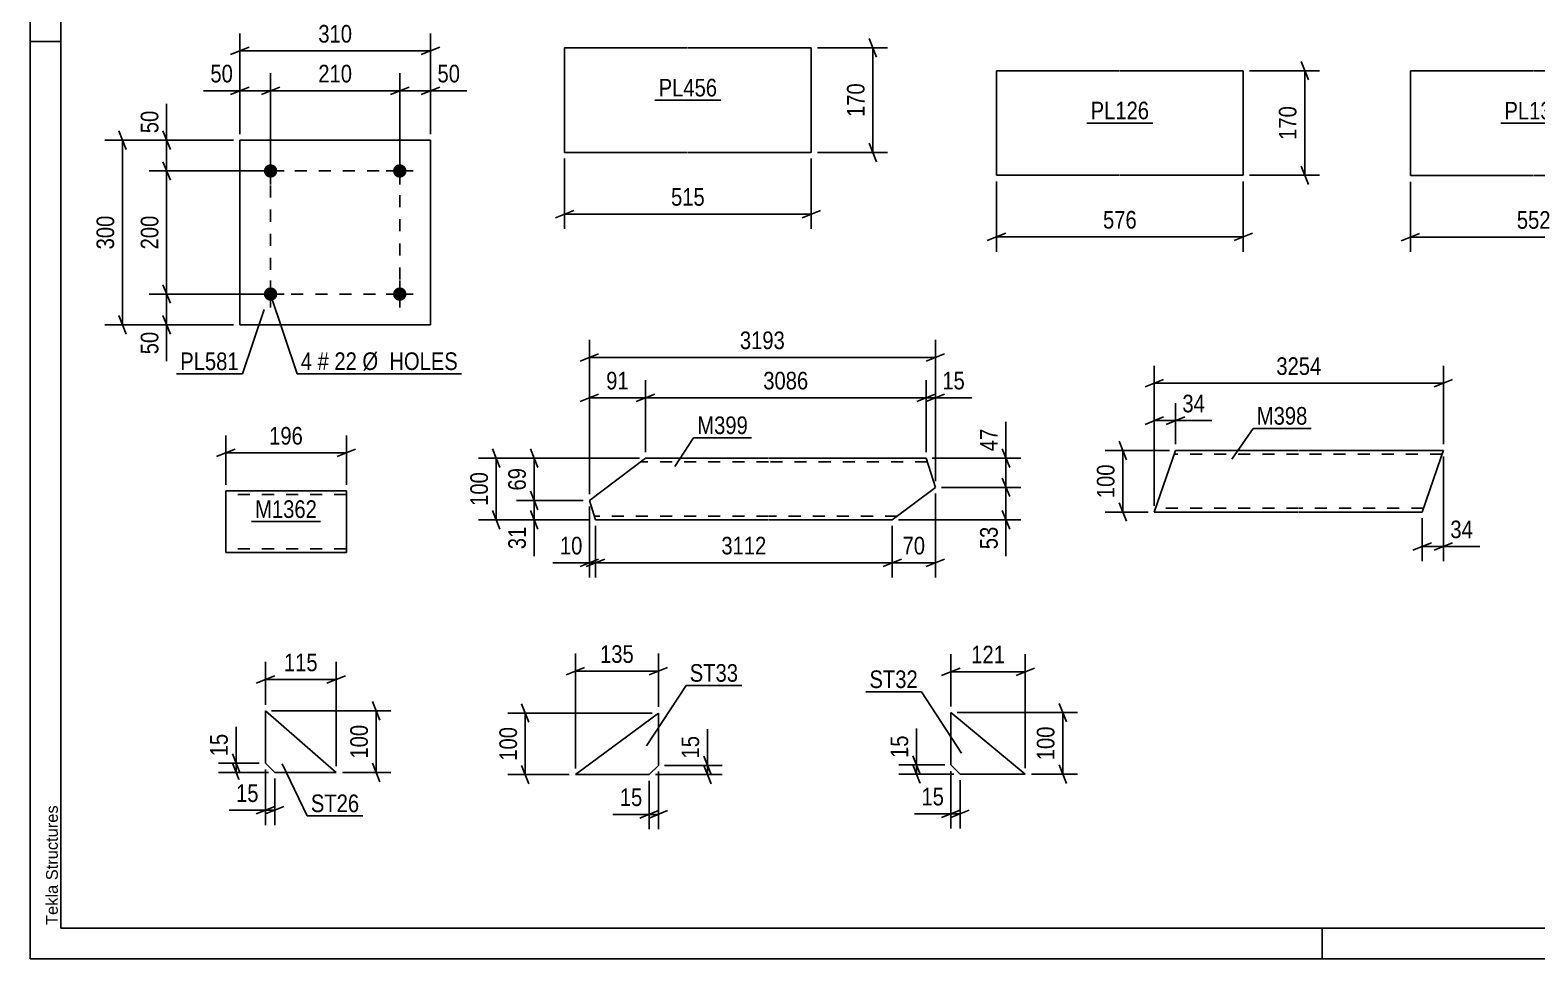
# Model space of a CAD drawing. Header units: millimetres. Extents: x 0 to 420, y 0 to 297.
# Drawn here: x 0 to 244.9, y 0 to 150.9 of the extents above; entities that cross this region are included whole.
import ezdxf

# ---------------------------------------------------------------- set-up
doc = ezdxf.new("R2010")
doc.units = ezdxf.units.MM
doc.linetypes.add('DXK_LINE_DOT2', pattern=[3.9198, 1.9599, -1.9599])
doc.styles.add('Arial', font='ARIAL.TTF', dxfattribs={"height": 0.2})
doc.styles.add('Arial Narrow', font='ARIALN.TTF', dxfattribs={"height": 0.2})

# ---------------------------------------------------------------- blocks, each defined once
blk = doc.blocks.new('Unknown-570345577-1114')
at = {"color": 5, "linetype": 'Continuous'}
for p, q in [((0, 297), (0, 0)), ((5, 292), (5, 5)), ((5, 149), (0, 149)), ((0, 0), (0, 5)), ((5, 5), (415, 5)), ((210, 0), (210, 5)), ((0, 0), (420, 0))]:
    blk.add_line(p, q, dxfattribs=at)
at = {"color": 174, "linetype": 'Continuous', "style": 'Arial'}
blk.add_text('Tekla Structures', height=1.9102, rotation=90, dxfattribs=at).set_placement((4.5, 5.5))
blk = doc.blocks.new('Part-570345577-17036 - 17035')
at = {"color": 2, "linetype": 'Continuous'}
for p, q in [((100.02, 81.32), (90.89, 74.46)), ((120.02, 81.32), (100.02, 81.32)), ((145.61, 81.32), (120.12, 81.32)), ((147.14, 76.59), (145.61, 81.32)), ((147.14, 76.59), (140.12, 71.32)), ((90.89, 74.46), (91.9, 71.32)), ((120.02, 71.32), (91.9, 71.32)), ((140.12, 71.32), (120.12, 71.32))]:
    blk.add_line(p, q, dxfattribs=at)
at = {"color": 7, "linetype": 'DXK_LINE_DOT2'}
for p, q in [((120.02, 80.72), (99.22, 80.72)), ((145.8, 80.72), (120.12, 80.72)), ((91.69, 71.97), (91.66, 72.06)), ((120.02, 71.92), (91.71, 71.92)), ((140.92, 71.92), (120.12, 71.92))]:
    blk.add_line(p, q, dxfattribs=at)
blk = doc.blocks.new('Part-570345577-17070 - 17069')
at = {"color": 2, "linetype": 'Continuous'}
for p, q in [((186.16, 82.58), (182.71, 72.58)), ((206.16, 82.58), (186.16, 82.58)), ((229.7, 82.58), (206.26, 82.58)), ((226.26, 72.58), (229.29, 81.38)), ((229.67, 82.48), (229.29, 81.38)), ((229.7, 82.58), (229.67, 82.48)), ((206.16, 72.58), (182.71, 72.58)), ((226.26, 72.58), (206.26, 72.58))]:
    blk.add_line(p, q, dxfattribs=at)
at = {"color": 7, "linetype": 'DXK_LINE_DOT2'}
for p, q in [((206.16, 81.98), (185.95, 81.98)), ((229.49, 81.98), (206.26, 81.98)), ((229.29, 81.38), (229.58, 82.22)), ((206.16, 73.18), (182.92, 73.18)), ((226.46, 73.18), (206.26, 73.18)), ((226.29, 72.67), (226.26, 72.58))]:
    blk.add_line(p, q, dxfattribs=at)
blk = doc.blocks.new('Part-570345577-5493 - 5477')
at = {"color": 2, "linetype": 'Continuous'}
for p, q in [((161.74, 30), (149.65, 40)), ((149.65, 40), (149.65, 31.5)), ((151.15, 30), (149.65, 31.5)), ((161.74, 30), (151.15, 30))]:
    blk.add_line(p, q, dxfattribs=at)
blk = doc.blocks.new('Part-570345577-5428 - 5412')
at = {"color": 2, "linetype": 'Continuous'}
for p, q in [((88.62, 29.92), (102.12, 39.92)), ((102.12, 39.92), (102.12, 31.42)), ((100.62, 29.92), (88.62, 29.92)), ((102.12, 31.42), (100.62, 29.92))]:
    blk.add_line(p, q, dxfattribs=at)
blk = doc.blocks.new('Part-570345577-5316 - 5310')
at = {"color": 2, "linetype": 'Continuous'}
for p, q in [((224.33, 144.24), (224.33, 127.24)), ((244.33, 144.24), (224.33, 144.24)), ((264.43, 144.24), (244.43, 144.24)), ((264.43, 127.24), (264.43, 144.24)), ((224.33, 127.24), (244.33, 127.24)), ((244.43, 127.24), (264.43, 127.24))]:
    blk.add_line(p, q, dxfattribs=at)
blk = doc.blocks.new('Part-570345577-5282 - 5276')
at = {"color": 2, "linetype": 'Continuous'}
for p, q in [((157.07, 144.27), (157.07, 127.27)), ((177.07, 144.27), (157.07, 144.27)), ((197.17, 144.27), (177.17, 144.27)), ((197.17, 127.27), (197.17, 144.27)), ((157.07, 127.27), (177.07, 127.27)), ((177.17, 127.27), (197.17, 127.27))]:
    blk.add_line(p, q, dxfattribs=at)
blk = doc.blocks.new('Part-570345577-5248 - 5242')
at = {"color": 2, "linetype": 'Continuous'}
for p, q in [((106.87, 147.98), (86.87, 147.98)), ((86.87, 147.98), (86.87, 130.98)), ((126.97, 147.98), (106.97, 147.98)), ((126.97, 130.98), (126.97, 147.98)), ((86.87, 130.98), (106.87, 130.98)), ((106.97, 130.98), (126.97, 130.98))]:
    blk.add_line(p, q, dxfattribs=at)
blk = doc.blocks.new('Part-570345577-3622 - 3606')
at = {"color": 2, "linetype": 'Continuous'}
for p, q in [((31.8, 76.02), (31.8, 74.82)), ((51.4, 76.02), (31.8, 76.02)), ((51.4, 76.02), (51.4, 75.93)), ((51.4, 75.93), (51.4, 74.82)), ((31.8, 66.76), (31.8, 74.82)), ((51.4, 66.02), (51.4, 74.82)), ((31.8, 66.11), (31.8, 66.76)), ((31.8, 66.02), (31.8, 66.11)), ((51.4, 66.02), (31.8, 66.02))]:
    blk.add_line(p, q, dxfattribs=at)
at = {"color": 7, "linetype": 'DXK_LINE_DOT2'}
for p, q in [((51.4, 75.42), (31.8, 75.42)), ((51.4, 74.82), (51.4, 75.67)), ((31.8, 66.76), (31.8, 66.37)), ((31.8, 66.62), (31.8, 66.67)), ((51.4, 66.62), (31.8, 66.62)), ((51.4, 66.62), (51.4, 66.67)), ((31.8, 66.02), (31.8, 66.02))]:
    blk.add_line(p, q, dxfattribs=at)
blk = doc.blocks.new('Bolt-570345577-4668 - 4634')
at = {"linetype": 'Continuous'}
for points in [[(40.18, 127.98, -1), (37.98, 127.98, -1)], [(61.18, 127.98, -1), (58.98, 127.98, -1)]]:
    blk.add_hatch(color=1, dxfattribs=at).paths.add_polyline_path(points)
at = {"color": 1, "linetype": 'Continuous'}
for p, q in [((39.08, 130.18), (39.08, 125.78)), ((60.08, 130.18), (60.08, 125.78)), ((36.88, 127.98), (41.28, 127.98)), ((57.88, 127.98), (62.28, 127.98))]:
    blk.add_line(p, q, dxfattribs=at)
blk = doc.blocks.new('Bolt-570345577-4673 - 4634')
at = {"linetype": 'Continuous'}
for points in [[(40.18, 107.98, -1), (37.98, 107.98, -1)], [(61.18, 107.98, -1), (58.98, 107.98, -1)]]:
    blk.add_hatch(color=1, dxfattribs=at).paths.add_polyline_path(points)
at = {"color": 1, "linetype": 'Continuous'}
for p, q in [((36.88, 107.98), (41.28, 107.98)), ((39.08, 110.18), (39.08, 105.78)), ((57.88, 107.98), (62.28, 107.98)), ((60.08, 110.18), (60.08, 105.78))]:
    blk.add_line(p, q, dxfattribs=at)
blk = doc.blocks.new('Part-570345577-4678 - 4634')
at = {"color": 2, "linetype": 'Continuous'}
for p, q in [((65.08, 132.98), (34.08, 132.98)), ((34.08, 102.98), (34.08, 132.98)), ((65.08, 102.98), (65.08, 132.98)), ((65.08, 102.98), (34.08, 102.98))]:
    blk.add_line(p, q, dxfattribs=at)
blk = doc.blocks.new('Part-570345577-4591 - 4575')
at = {"color": 2, "linetype": 'Continuous'}
for p, q in [((38.25, 31.78), (38.25, 40.28)), ((49.75, 30.28), (38.25, 40.28)), ((39.75, 30.28), (38.25, 31.78)), ((39.75, 30.28), (49.75, 30.28))]:
    blk.add_line(p, q, dxfattribs=at)
blk = doc.blocks.new('Rectangle-570345577-16954 - 4634')
at = {"color": 1, "linetype": 'DXK_LINE_DOT2'}
blk.add_lwpolyline([(39.08, 127.98), (60.08, 127.98), (60.08, 107.98), (39.08, 107.98), (39.08, 127.98)], close=True, dxfattribs=at)
blk = doc.blocks.new('StraightDimension-570345577-17088 - 17035')
at = {"color": 7, "linetype": 'Continuous'}
for p, q in [((100.02, 82.32), (100.02, 93.99)), ((145.61, 82.32), (145.61, 93.99)), ((101.52, 91.74), (98.52, 90.54)), ((100.02, 91.14), (145.61, 91.14)), ((144.11, 90.54), (147.11, 91.74))]:
    blk.add_line(p, q, dxfattribs=at)
at = {"color": 0}
blk.add_wipeout([(127.07, 91.89), (127.07, 96.09), (118.56, 96.09), (118.56, 91.89)], dxfattribs=at)
at = {"color": 3, "style": 'Arial Narrow'}
blk.add_text('3086', height=2.863, dxfattribs=at).set_placement((119.16, 92.49))
blk = doc.blocks.new('StraightDimension-570345577-17207 - 17035')
at = {"color": 7, "linetype": 'Continuous'}
for p, q in [((81.32, 75.96), (82.52, 72.96)), ((89.89, 74.46), (79.07, 74.46)), ((81.92, 71.32), (81.92, 74.46)), ((90.9, 71.32), (79.07, 71.32)), ((82.52, 69.82), (81.32, 72.82))]:
    blk.add_line(p, q, dxfattribs=at)
at = {"color": 0}
blk.add_wipeout([(81.17, 70.8), (76.97, 70.8), (76.97, 65.94), (81.17, 65.94)], dxfattribs=at)
at = {"color": 7, "linetype": 'Continuous'}
blk.add_line((81.92, 71.32), (81.92, 65.42), dxfattribs=at)
blk.add_line((81.92, 71.32), (81.92, 65.42), dxfattribs=at)
at = {"color": 3, "style": 'Arial Narrow'}
blk.add_text('31', height=2.863, rotation=90.0002, dxfattribs=at).set_placement((80.57, 66.54))
blk = doc.blocks.new('StraightDimension-570345577-17148 - 17035')
at = {"color": 7, "linetype": 'Continuous'}
for p, q in [((91.9, 70.32), (91.9, 61.94)), ((140.12, 70.32), (140.12, 61.94)), ((93.4, 64.94), (90.4, 63.74)), ((91.9, 64.34), (140.12, 64.34)), ((138.62, 63.74), (141.62, 64.94))]:
    blk.add_line(p, q, dxfattribs=at)
at = {"color": 0}
blk.add_wipeout([(120.27, 65.09), (120.27, 69.29), (111.75, 69.29), (111.75, 65.09)], dxfattribs=at)
at = {"color": 3, "style": 'Arial Narrow'}
blk.add_text('3112', height=2.863, dxfattribs=at).set_placement((112.35, 65.69))
blk = doc.blocks.new('StraightDimension-570345577-17076 - 17035')
at = {"color": 7, "linetype": 'Continuous'}
for p, q in [((90.89, 75.46), (90.89, 100.54)), ((147.14, 77.59), (147.14, 100.54)), ((92.39, 98.29), (89.39, 97.09)), ((145.64, 97.09), (148.64, 98.29)), ((90.89, 97.69), (147.14, 97.69))]:
    blk.add_line(p, q, dxfattribs=at)
at = {"color": 0}
blk.add_wipeout([(123.27, 98.44), (123.27, 102.64), (114.76, 102.64), (114.76, 98.44)], dxfattribs=at)
at = {"color": 3, "style": 'Arial Narrow'}
blk.add_text('3193', height=2.863, dxfattribs=at).set_placement((115.36, 99.04))
blk = doc.blocks.new('StraightDimension-570345577-17087 - 17035')
at = {"color": 7, "linetype": 'Continuous'}
for p, q in [((145.61, 82.32), (145.61, 93.99)), ((147.14, 77.59), (147.14, 93.99)), ((144.11, 90.54), (147.11, 91.74)), ((145.61, 91.14), (147.14, 91.14)), ((148.64, 91.74), (145.64, 90.54))]:
    blk.add_line(p, q, dxfattribs=at)
at = {"color": 0}
blk.add_wipeout([(152.52, 91.89), (152.52, 96.09), (147.66, 96.09), (147.66, 91.89)], dxfattribs=at)
at = {"color": 7, "linetype": 'Continuous'}
blk.add_line((147.14, 91.14), (153.04, 91.14), dxfattribs=at)
blk.add_line((147.14, 91.14), (153.04, 91.14), dxfattribs=at)
at = {"color": 3, "style": 'Arial Narrow'}
blk.add_text('15', height=2.863, dxfattribs=at).set_placement((148.26, 92.49))
blk = doc.blocks.new('StraightDimension-570345577-17089 - 17035')
at = {"color": 7, "linetype": 'Continuous'}
for p, q in [((90.89, 75.46), (90.89, 93.99)), ((100.02, 82.32), (100.02, 93.99)), ((89.39, 90.54), (92.39, 91.74)), ((90.89, 91.14), (100.02, 91.14)), ((101.52, 91.74), (98.52, 90.54))]:
    blk.add_line(p, q, dxfattribs=at)
at = {"color": 0}
blk.add_wipeout([(97.88, 91.89), (97.88, 96.09), (93.03, 96.09), (93.03, 91.89)], dxfattribs=at)
at = {"color": 3, "style": 'Arial Narrow'}
blk.add_text('91', height=2.863, dxfattribs=at).set_placement((93.63, 92.49))
blk = doc.blocks.new('StraightDimension-570345577-17147 - 17035')
at = {"color": 7, "linetype": 'Continuous'}
for p, q in [((147.14, 75.59), (147.14, 61.94)), ((140.12, 70.32), (140.12, 61.94)), ((138.62, 63.74), (141.62, 64.94)), ((140.12, 64.34), (147.14, 64.34)), ((148.64, 64.94), (145.64, 63.74))]:
    blk.add_line(p, q, dxfattribs=at)
at = {"color": 0}
blk.add_wipeout([(146.06, 65.09), (146.06, 69.29), (141.2, 69.29), (141.2, 65.09)], dxfattribs=at)
at = {"color": 3, "style": 'Arial Narrow'}
blk.add_text('70', height=2.863, dxfattribs=at).set_placement((141.8, 65.69))
blk = doc.blocks.new('StraightDimension-570345577-17206 - 17035')
at = {"color": 7, "linetype": 'Continuous'}
for p, q in [((99.02, 81.32), (79.07, 81.32)), ((81.32, 82.82), (82.52, 79.82)), ((81.92, 74.46), (81.92, 81.32)), ((82.52, 72.96), (81.32, 75.96)), ((89.89, 74.46), (79.07, 74.46))]:
    blk.add_line(p, q, dxfattribs=at)
at = {"color": 0}
blk.add_wipeout([(81.17, 80.32), (76.97, 80.32), (76.97, 75.47), (81.17, 75.47)], dxfattribs=at)
at = {"color": 3, "style": 'Arial Narrow'}
blk.add_text('69', height=2.863, rotation=90.0002, dxfattribs=at).set_placement((80.57, 76.07))
blk = doc.blocks.new('StraightDimension-570345577-17149 - 17035')
at = {"color": 7, "linetype": 'Continuous'}
for p, q in [((90.89, 73.46), (90.89, 61.94)), ((91.9, 70.32), (91.9, 61.94)), ((89.39, 63.74), (92.39, 64.94)), ((93.4, 64.94), (90.4, 63.74)), ((90.89, 64.34), (91.9, 64.34))]:
    blk.add_line(p, q, dxfattribs=at)
at = {"color": 0}
blk.add_wipeout([(90.36, 65.09), (90.36, 69.29), (85.51, 69.29), (85.51, 65.09)], dxfattribs=at)
at = {"color": 7, "linetype": 'Continuous'}
blk.add_line((90.89, 64.34), (84.98, 64.34), dxfattribs=at)
blk.add_line((90.89, 64.34), (84.98, 64.34), dxfattribs=at)
at = {"color": 3, "style": 'Arial Narrow'}
blk.add_text('10', height=2.863, dxfattribs=at).set_placement((86.11, 65.69))
blk = doc.blocks.new('StraightDimension-570345577-17255 - 17035')
at = {"color": 7, "linetype": 'Continuous'}
for p, q in [((99.02, 81.32), (72.9, 81.32)), ((75.15, 82.82), (76.35, 79.82)), ((75.75, 71.32), (75.75, 81.32)), ((90.9, 71.32), (72.9, 71.32)), ((76.35, 69.82), (75.15, 72.82))]:
    blk.add_line(p, q, dxfattribs=at)
at = {"color": 0}
blk.add_wipeout([(75, 79.66), (70.8, 79.66), (70.8, 72.98), (75, 72.98)], dxfattribs=at)
at = {"color": 3, "style": 'Arial Narrow'}
blk.add_text('100', height=2.863, rotation=90.0002, dxfattribs=at).set_placement((74.4, 73.58))
blk = doc.blocks.new('StraightDimension-570345577-17287 - 17035')
at = {"color": 7, "linetype": 'Continuous'}
for p, q in [((146.61, 81.32), (161.01, 81.32)), ((158.01, 82.82), (159.21, 79.82)), ((158.61, 76.59), (158.61, 81.32)), ((148.14, 76.59), (161.01, 76.59)), ((159.21, 75.09), (158.01, 78.09))]:
    blk.add_line(p, q, dxfattribs=at)
at = {"color": 0}
blk.add_wipeout([(157.86, 86.7), (153.66, 86.7), (153.66, 81.85), (157.86, 81.85)], dxfattribs=at)
at = {"color": 7, "linetype": 'Continuous'}
blk.add_line((158.61, 81.32), (158.61, 87.23), dxfattribs=at)
blk.add_line((158.61, 81.32), (158.61, 87.23), dxfattribs=at)
at = {"color": 3, "style": 'Arial Narrow'}
blk.add_text('47', height=2.863, rotation=90.0002, dxfattribs=at).set_placement((157.26, 82.45))
blk = doc.blocks.new('StraightDimension-570345577-17288 - 17035')
at = {"color": 7, "linetype": 'Continuous'}
for p, q in [((148.14, 76.59), (161.01, 76.59)), ((158.01, 78.09), (159.21, 75.09)), ((158.61, 71.32), (158.61, 76.59)), ((141.12, 71.32), (161.01, 71.32)), ((159.21, 69.82), (158.01, 72.82))]:
    blk.add_line(p, q, dxfattribs=at)
at = {"color": 0}
blk.add_wipeout([(157.86, 70.8), (153.66, 70.8), (153.66, 65.94), (157.86, 65.94)], dxfattribs=at)
at = {"color": 7, "linetype": 'Continuous'}
blk.add_line((158.61, 71.32), (158.61, 65.42), dxfattribs=at)
blk.add_line((158.61, 71.32), (158.61, 65.42), dxfattribs=at)
at = {"color": 3, "style": 'Arial Narrow'}
blk.add_text('53', height=2.863, rotation=90.0002, dxfattribs=at).set_placement((157.26, 66.54))
blk = doc.blocks.new('StraightDimension-570345577-17389 - 17069')
at = {"color": 7, "linetype": 'Continuous'}
for p, q in [((176.99, 84.08), (178.19, 81.08)), ((185.16, 82.58), (174.74, 82.58)), ((177.59, 72.58), (177.59, 82.58)), ((178.19, 71.08), (176.99, 74.08)), ((181.71, 72.58), (174.74, 72.58))]:
    blk.add_line(p, q, dxfattribs=at)
at = {"color": 0}
blk.add_wipeout([(176.84, 80.92), (172.64, 80.92), (172.64, 74.23), (176.84, 74.23)], dxfattribs=at)
at = {"color": 3, "style": 'Arial Narrow'}
blk.add_text('100', height=2.863, rotation=90.0002, dxfattribs=at).set_placement((176.24, 74.83))
blk = doc.blocks.new('StraightDimension-570345577-17357 - 17069')
at = {"color": 7, "linetype": 'Continuous'}
for p, q in [((182.71, 73.58), (182.71, 96.35)), ((229.7, 83.58), (229.7, 96.35)), ((184.21, 94.1), (181.21, 92.9)), ((182.71, 93.5), (229.7, 93.5)), ((228.2, 92.9), (231.2, 94.1))]:
    blk.add_line(p, q, dxfattribs=at)
at = {"color": 0}
blk.add_wipeout([(210.46, 94.25), (210.46, 98.45), (201.95, 98.45), (201.95, 94.25)], dxfattribs=at)
at = {"color": 3, "style": 'Arial Narrow'}
blk.add_text('3254', height=2.863, dxfattribs=at).set_placement((202.55, 94.85))
blk = doc.blocks.new('StraightDimension-570345577-17368 - 17069')
at = {"color": 7, "linetype": 'Continuous'}
for p, q in [((229.7, 81.58), (229.7, 64.58)), ((226.26, 71.58), (226.26, 64.58)), ((224.76, 66.38), (227.76, 67.58)), ((226.26, 66.98), (229.7, 66.98)), ((231.2, 67.58), (228.2, 66.38))]:
    blk.add_line(p, q, dxfattribs=at)
at = {"color": 0}
blk.add_wipeout([(235.08, 67.73), (235.08, 71.93), (230.23, 71.93), (230.23, 67.73)], dxfattribs=at)
at = {"color": 7, "linetype": 'Continuous'}
blk.add_line((229.7, 66.98), (235.61, 66.98), dxfattribs=at)
blk.add_line((229.7, 66.98), (235.61, 66.98), dxfattribs=at)
at = {"color": 3, "style": 'Arial Narrow'}
blk.add_text('34', height=2.863, dxfattribs=at).set_placement((230.83, 68.33))
blk = doc.blocks.new('StraightDimension-570345577-17344 - 17069')
at = {"color": 7, "linetype": 'Continuous'}
for p, q in [((182.71, 73.58), (182.71, 90.27)), ((186.16, 83.58), (186.16, 90.27)), ((181.21, 86.82), (184.21, 88.02)), ((182.71, 87.42), (186.16, 87.42)), ((187.66, 88.02), (184.66, 86.82))]:
    blk.add_line(p, q, dxfattribs=at)
at = {"color": 0}
blk.add_wipeout([(191.54, 88.17), (191.54, 92.37), (186.68, 92.37), (186.68, 88.17)], dxfattribs=at)
at = {"color": 7, "linetype": 'Continuous'}
blk.add_line((186.16, 87.42), (192.06, 87.42), dxfattribs=at)
blk.add_line((186.16, 87.42), (192.06, 87.42), dxfattribs=at)
at = {"color": 3, "style": 'Arial Narrow'}
blk.add_text('34', height=2.863, dxfattribs=at).set_placement((187.28, 88.77))
blk = doc.blocks.new('StraightDimension-570345577-5506 - 5477')
at = {"color": 7, "linetype": 'Continuous'}
for p, q in [((149.65, 41), (149.65, 49.49)), ((161.74, 31), (161.74, 49.49)), ((148.15, 46.04), (151.15, 47.24)), ((149.65, 46.64), (161.74, 46.64)), ((163.24, 47.24), (160.24, 46.04))]:
    blk.add_line(p, q, dxfattribs=at)
at = {"color": 0}
blk.add_wipeout([(159.04, 47.39), (159.04, 51.59), (152.36, 51.59), (152.36, 47.39)], dxfattribs=at)
at = {"color": 3, "style": 'Arial Narrow'}
blk.add_text('121', height=2.863, dxfattribs=at).set_placement((152.96, 47.99))
blk = doc.blocks.new('StraightDimension-570345577-5513 - 5477')
at = {"color": 7, "linetype": 'Continuous'}
for p, q in [((143.46, 33), (144.66, 30)), ((148.65, 31.5), (141.21, 31.5)), ((150.15, 30), (141.21, 30)), ((144.66, 28.5), (143.46, 31.5)), ((144.06, 30), (144.06, 31.5))]:
    blk.add_line(p, q, dxfattribs=at)
at = {"color": 0}
blk.add_wipeout([(143.31, 36.88), (139.11, 36.88), (139.11, 32.03), (143.31, 32.03)], dxfattribs=at)
at = {"color": 7, "linetype": 'Continuous'}
blk.add_line((144.06, 31.5), (144.06, 37.41), dxfattribs=at)
blk.add_line((144.06, 31.5), (144.06, 37.41), dxfattribs=at)
at = {"color": 3, "style": 'Arial Narrow'}
blk.add_text('15', height=2.863, rotation=90.0002, dxfattribs=at).set_placement((142.71, 32.63))
blk = doc.blocks.new('StraightDimension-570345577-5495 - 5477')
at = {"color": 7, "linetype": 'Continuous'}
for p, q in [((149.65, 30.5), (149.65, 21.17)), ((151.15, 29), (151.15, 21.17)), ((148.15, 22.97), (151.15, 24.17)), ((152.65, 24.17), (149.65, 22.97)), ((149.65, 23.57), (151.15, 23.57))]:
    blk.add_line(p, q, dxfattribs=at)
at = {"color": 0}
blk.add_wipeout([(149.13, 24.32), (149.13, 28.52), (144.27, 28.52), (144.27, 24.32)], dxfattribs=at)
at = {"color": 7, "linetype": 'Continuous'}
blk.add_line((149.65, 23.57), (143.75, 23.57), dxfattribs=at)
blk.add_line((149.65, 23.57), (143.75, 23.57), dxfattribs=at)
at = {"color": 3, "style": 'Arial Narrow'}
blk.add_text('15', height=2.863, dxfattribs=at).set_placement((144.87, 24.92))
blk = doc.blocks.new('StraightDimension-570345577-5524 - 5477')
at = {"color": 7, "linetype": 'Continuous'}
for p, q in [((150.65, 40), (170.23, 40)), ((167.23, 41.5), (168.43, 38.5)), ((167.83, 30), (167.83, 40)), ((162.74, 30), (170.23, 30)), ((168.43, 28.5), (167.23, 31.5))]:
    blk.add_line(p, q, dxfattribs=at)
at = {"color": 0}
blk.add_wipeout([(167.08, 38.35), (162.88, 38.35), (162.88, 31.66), (167.08, 31.66)], dxfattribs=at)
at = {"color": 3, "style": 'Arial Narrow'}
blk.add_text('100', height=2.863, rotation=90.0002, dxfattribs=at).set_placement((166.48, 32.26))
blk = doc.blocks.new('StraightDimension-570345577-5460 - 5412')
at = {"color": 7, "linetype": 'Continuous'}
for p, q in [((102.12, 30.42), (102.12, 21.07)), ((100.62, 28.92), (100.62, 21.07)), ((99.12, 22.87), (102.12, 24.07)), ((103.62, 24.07), (100.62, 22.87)), ((100.62, 23.47), (102.12, 23.47))]:
    blk.add_line(p, q, dxfattribs=at)
at = {"color": 0}
blk.add_wipeout([(100.09, 24.22), (100.09, 28.42), (95.24, 28.42), (95.24, 24.22)], dxfattribs=at)
at = {"color": 7, "linetype": 'Continuous'}
blk.add_line((100.62, 23.47), (94.71, 23.47), dxfattribs=at)
blk.add_line((100.62, 23.47), (94.71, 23.47), dxfattribs=at)
at = {"color": 3, "style": 'Arial Narrow'}
blk.add_text('15', height=2.863, dxfattribs=at).set_placement((95.84, 24.82))
blk = doc.blocks.new('StraightDimension-570345577-5430 - 5412')
at = {"color": 7, "linetype": 'Continuous'}
for p, q in [((109.49, 32.92), (110.69, 29.92)), ((101.62, 29.92), (112.49, 29.92)), ((103.12, 31.42), (112.49, 31.42)), ((110.69, 28.42), (109.49, 31.42)), ((110.09, 29.92), (110.09, 31.42))]:
    blk.add_line(p, q, dxfattribs=at)
at = {"color": 0}
blk.add_wipeout([(109.34, 36.81), (105.14, 36.81), (105.14, 31.95), (109.34, 31.95)], dxfattribs=at)
at = {"color": 7, "linetype": 'Continuous'}
blk.add_line((110.09, 31.42), (110.09, 37.33), dxfattribs=at)
blk.add_line((110.09, 31.42), (110.09, 37.33), dxfattribs=at)
at = {"color": 3, "style": 'Arial Narrow'}
blk.add_text('15', height=2.863, rotation=90.0002, dxfattribs=at).set_placement((108.74, 32.55))
blk = doc.blocks.new('StraightDimension-570345577-5442 - 5412')
at = {"color": 7, "linetype": 'Continuous'}
for p, q in [((101.12, 39.92), (77.63, 39.92)), ((79.88, 41.42), (81.08, 38.42)), ((80.48, 29.92), (80.48, 39.92)), ((87.62, 29.92), (77.63, 29.92)), ((81.08, 28.42), (79.88, 31.42))]:
    blk.add_line(p, q, dxfattribs=at)
at = {"color": 0}
blk.add_wipeout([(79.73, 38.27), (75.53, 38.27), (75.53, 31.58), (79.73, 31.58)], dxfattribs=at)
at = {"color": 3, "style": 'Arial Narrow'}
blk.add_text('100', height=2.863, rotation=90.0002, dxfattribs=at).set_placement((79.13, 32.18))
blk = doc.blocks.new('StraightDimension-570345577-5451 - 5412')
at = {"color": 7, "linetype": 'Continuous'}
for p, q in [((88.62, 30.92), (88.62, 49.58)), ((102.12, 40.92), (102.12, 49.58)), ((90.12, 47.33), (87.12, 46.13)), ((88.62, 46.73), (102.12, 46.73)), ((100.62, 46.13), (103.62, 47.33))]:
    blk.add_line(p, q, dxfattribs=at)
at = {"color": 0}
blk.add_wipeout([(98.71, 47.48), (98.71, 51.68), (92.03, 51.68), (92.03, 47.48)], dxfattribs=at)
at = {"color": 3, "style": 'Arial Narrow'}
blk.add_text('135', height=2.863, dxfattribs=at).set_placement((92.63, 48.08))
blk = doc.blocks.new('StraightDimension-570345577-5319 - 5310')
at = {"color": 7, "linetype": 'Continuous'}
for p, q in [((224.33, 126.24), (224.33, 114.84)), ((264.43, 126.24), (264.43, 114.84)), ((225.83, 117.84), (222.83, 116.64)), ((262.93, 116.64), (265.93, 117.84)), ((224.33, 117.24), (264.43, 117.24))]:
    blk.add_line(p, q, dxfattribs=at)
at = {"color": 0}
blk.add_wipeout([(247.72, 117.99), (247.72, 122.19), (241.04, 122.19), (241.04, 117.99)], dxfattribs=at)
at = {"color": 3, "style": 'Arial Narrow'}
blk.add_text('552', height=2.863, dxfattribs=at).set_placement((241.64, 118.59))
blk = doc.blocks.new('StraightDimension-570345577-5285 - 5276')
at = {"color": 7, "linetype": 'Continuous'}
for p, q in [((157.07, 126.27), (157.07, 114.87)), ((197.17, 126.27), (197.17, 114.87)), ((158.57, 117.87), (155.57, 116.67)), ((195.67, 116.67), (198.67, 117.87)), ((157.07, 117.27), (197.17, 117.27))]:
    blk.add_line(p, q, dxfattribs=at)
at = {"color": 0}
blk.add_wipeout([(180.47, 118.02), (180.47, 122.22), (173.78, 122.22), (173.78, 118.02)], dxfattribs=at)
at = {"color": 3, "style": 'Arial Narrow'}
blk.add_text('576', height=2.863, dxfattribs=at).set_placement((174.38, 118.62))
blk = doc.blocks.new('StraightDimension-570345577-5296 - 5276')
at = {"color": 7, "linetype": 'Continuous'}
for p, q in [((207.77, 142.77), (206.57, 145.77)), ((198.17, 144.27), (209.57, 144.27)), ((207.17, 127.27), (207.17, 144.27)), ((206.57, 128.77), (207.77, 125.77)), ((198.17, 127.27), (209.57, 127.27))]:
    blk.add_line(p, q, dxfattribs=at)
at = {"color": 0}
blk.add_wipeout([(206.42, 139.12), (202.22, 139.12), (202.22, 132.43), (206.42, 132.43)], dxfattribs=at)
at = {"color": 3, "style": 'Arial Narrow'}
blk.add_text('170', height=2.863, rotation=90.0002, dxfattribs=at).set_placement((205.82, 133.03))
blk = doc.blocks.new('StraightDimension-570345577-5251 - 5242')
at = {"color": 7, "linetype": 'Continuous'}
for p, q in [((86.87, 129.98), (86.87, 118.58)), ((126.97, 129.98), (126.97, 118.58)), ((88.37, 121.58), (85.37, 120.38)), ((86.87, 120.98), (126.97, 120.98)), ((125.47, 120.38), (128.47, 121.58))]:
    blk.add_line(p, q, dxfattribs=at)
at = {"color": 0}
blk.add_wipeout([(110.26, 121.73), (110.26, 125.93), (103.57, 125.93), (103.57, 121.73)], dxfattribs=at)
at = {"color": 3, "style": 'Arial Narrow'}
blk.add_text('515', height=2.863, dxfattribs=at).set_placement((104.17, 122.33))
blk = doc.blocks.new('StraightDimension-570345577-5262 - 5242')
at = {"color": 7, "linetype": 'Continuous'}
for p, q in [((137.57, 146.48), (136.37, 149.48)), ((127.97, 147.98), (139.37, 147.98)), ((136.97, 130.98), (136.97, 147.98)), ((136.37, 132.48), (137.57, 129.48)), ((127.97, 130.98), (139.37, 130.98))]:
    blk.add_line(p, q, dxfattribs=at)
at = {"color": 0}
blk.add_wipeout([(136.22, 142.82), (132.02, 142.82), (132.02, 136.14), (136.22, 136.14)], dxfattribs=at)
at = {"color": 3, "style": 'Arial Narrow'}
blk.add_text('170', height=2.863, rotation=90.0002, dxfattribs=at).set_placement((135.62, 136.74))
blk = doc.blocks.new('StraightDimension-570345577-3698 - 3606')
at = {"color": 7, "linetype": 'Continuous'}
for p, q in [((31.8, 77.02), (31.8, 85.03)), ((51.4, 77.02), (51.4, 85.03)), ((33.3, 82.78), (30.3, 81.58)), ((31.8, 82.18), (51.4, 82.18)), ((49.9, 81.58), (52.9, 82.78))]:
    blk.add_line(p, q, dxfattribs=at)
at = {"color": 0}
blk.add_wipeout([(44.94, 82.93), (44.94, 87.13), (38.25, 87.13), (38.25, 82.93)], dxfattribs=at)
at = {"color": 3, "style": 'Arial Narrow'}
blk.add_text('196', height=2.863, dxfattribs=at).set_placement((38.85, 83.53))
blk = doc.blocks.new('StraightDimension-570345577-16861 - 4634')
at = {"color": 7, "linetype": 'Continuous'}
for p, q in [((39.08, 128.98), (39.08, 143.86)), ((60.08, 128.98), (60.08, 143.86)), ((40.58, 141.61), (37.58, 140.41)), ((39.08, 141.01), (60.08, 141.01)), ((58.58, 140.41), (61.58, 141.61))]:
    blk.add_line(p, q, dxfattribs=at)
at = {"color": 0}
blk.add_wipeout([(52.93, 141.76), (52.93, 145.96), (46.24, 145.96), (46.24, 141.76)], dxfattribs=at)
at = {"color": 3, "style": 'Arial Narrow'}
blk.add_text('210', height=2.863, dxfattribs=at).set_placement((46.84, 142.36))
blk = doc.blocks.new('StraightDimension-570345577-4734 - 4634')
at = {"color": 7, "linetype": 'Continuous'}
for p, q in [((33.08, 132.98), (12.15, 132.98)), ((15.6, 131.48), (14.4, 134.48)), ((15, 102.98), (15, 132.98)), ((33.08, 102.98), (12.15, 102.98)), ((14.4, 104.48), (15.6, 101.48))]:
    blk.add_line(p, q, dxfattribs=at)
at = {"color": 0}
blk.add_wipeout([(14.25, 121.32), (10.05, 121.32), (10.05, 114.64), (14.25, 114.64)], dxfattribs=at)
at = {"color": 3, "style": 'Arial Narrow'}
blk.add_text('300', height=2.863, rotation=90.0002, dxfattribs=at).set_placement((13.65, 115.24))
blk = doc.blocks.new('StraightDimension-570345577-4680 - 4634')
at = {"color": 7, "linetype": 'Continuous'}
for p, q in [((34.08, 133.98), (34.08, 150.33)), ((65.08, 133.98), (65.08, 150.33)), ((35.58, 148.08), (32.58, 146.88)), ((34.08, 147.48), (65.08, 147.48)), ((63.58, 146.88), (66.58, 148.08))]:
    blk.add_line(p, q, dxfattribs=at)
at = {"color": 0}
blk.add_wipeout([(52.93, 148.23), (52.93, 152.43), (46.24, 152.43), (46.24, 148.23)], dxfattribs=at)
at = {"color": 3, "style": 'Arial Narrow'}
blk.add_text('310', height=2.863, dxfattribs=at).set_placement((46.84, 148.83))
blk = doc.blocks.new('StraightDimension-570345577-16860 - 4634')
at = {"color": 7, "linetype": 'Continuous'}
for p, q in [((60.08, 128.98), (60.08, 143.86)), ((65.08, 133.98), (65.08, 143.86)), ((58.58, 140.41), (61.58, 141.61)), ((60.08, 141.01), (65.08, 141.01)), ((66.58, 141.61), (63.58, 140.41))]:
    blk.add_line(p, q, dxfattribs=at)
at = {"color": 0}
blk.add_wipeout([(70.47, 141.76), (70.47, 145.96), (65.61, 145.96), (65.61, 141.76)], dxfattribs=at)
at = {"color": 7, "linetype": 'Continuous'}
blk.add_line((65.08, 141.01), (70.99, 141.01), dxfattribs=at)
blk.add_line((65.08, 141.01), (70.99, 141.01), dxfattribs=at)
at = {"color": 3, "style": 'Arial Narrow'}
blk.add_text('50', height=2.863, dxfattribs=at).set_placement((66.21, 142.36))
blk = doc.blocks.new('StraightDimension-570345577-16862 - 4634')
at = {"color": 7, "linetype": 'Continuous'}
for p, q in [((34.08, 133.98), (34.08, 143.86)), ((39.08, 128.98), (39.08, 143.86)), ((32.58, 140.41), (35.58, 141.61)), ((34.08, 141.01), (39.08, 141.01)), ((40.58, 141.61), (37.58, 140.41))]:
    blk.add_line(p, q, dxfattribs=at)
at = {"color": 0}
blk.add_wipeout([(33.56, 141.76), (33.56, 145.96), (28.7, 145.96), (28.7, 141.76)], dxfattribs=at)
at = {"color": 7, "linetype": 'Continuous'}
blk.add_line((34.08, 141.01), (28.18, 141.01), dxfattribs=at)
blk.add_line((34.08, 141.01), (28.18, 141.01), dxfattribs=at)
at = {"color": 3, "style": 'Arial Narrow'}
blk.add_text('50', height=2.863, dxfattribs=at).set_placement((29.3, 142.36))
blk = doc.blocks.new('StraightDimension-570345577-16903 - 4634')
at = {"color": 7, "linetype": 'Continuous'}
for p, q in [((33.08, 132.98), (19.34, 132.98)), ((21.59, 134.48), (22.79, 131.48)), ((22.19, 127.98), (22.19, 132.98)), ((38.08, 127.98), (19.34, 127.98)), ((22.79, 126.48), (21.59, 129.48))]:
    blk.add_line(p, q, dxfattribs=at)
at = {"color": 0}
blk.add_wipeout([(21.44, 138.36), (17.24, 138.36), (17.24, 133.51), (21.44, 133.51)], dxfattribs=at)
at = {"color": 7, "linetype": 'Continuous'}
blk.add_line((22.19, 132.98), (22.19, 138.89), dxfattribs=at)
blk.add_line((22.19, 132.98), (22.19, 138.89), dxfattribs=at)
at = {"color": 3, "style": 'Arial Narrow'}
blk.add_text('50', height=2.863, rotation=90.0002, dxfattribs=at).set_placement((20.84, 134.11))
blk = doc.blocks.new('StraightDimension-570345577-16904 - 4634')
at = {"color": 7, "linetype": 'Continuous'}
for p, q in [((38.08, 127.98), (19.34, 127.98)), ((22.79, 126.48), (21.59, 129.48)), ((22.19, 107.98), (22.19, 127.98)), ((38.08, 107.98), (19.34, 107.98)), ((21.59, 109.48), (22.79, 106.48))]:
    blk.add_line(p, q, dxfattribs=at)
at = {"color": 0}
blk.add_wipeout([(21.44, 121.32), (17.24, 121.32), (17.24, 114.64), (21.44, 114.64)], dxfattribs=at)
at = {"color": 3, "style": 'Arial Narrow'}
blk.add_text('200', height=2.863, rotation=90.0002, dxfattribs=at).set_placement((20.84, 115.24))
blk = doc.blocks.new('StraightDimension-570345577-16905 - 4634')
at = {"color": 7, "linetype": 'Continuous'}
for p, q in [((38.08, 107.98), (19.34, 107.98)), ((21.59, 109.48), (22.79, 106.48)), ((22.19, 102.98), (22.19, 107.98)), ((33.08, 102.98), (19.34, 102.98)), ((22.79, 101.48), (21.59, 104.48))]:
    blk.add_line(p, q, dxfattribs=at)
at = {"color": 0}
blk.add_wipeout([(21.44, 102.46), (17.24, 102.46), (17.24, 97.6), (21.44, 97.6)], dxfattribs=at)
at = {"color": 7, "linetype": 'Continuous'}
blk.add_line((22.19, 102.98), (22.19, 97.07), dxfattribs=at)
blk.add_line((22.19, 102.98), (22.19, 97.07), dxfattribs=at)
at = {"color": 3, "style": 'Arial Narrow'}
blk.add_text('50', height=2.863, rotation=90.0002, dxfattribs=at).set_placement((20.84, 98.2))
blk = doc.blocks.new('StraightDimension-570345577-4602 - 4575')
at = {"color": 7, "linetype": 'Continuous'}
for p, q in [((32.87, 33.28), (34.07, 30.28)), ((37.25, 31.78), (30.62, 31.78)), ((38.75, 30.28), (30.62, 30.28)), ((34.07, 28.78), (32.87, 31.78)), ((33.47, 30.28), (33.47, 31.78))]:
    blk.add_line(p, q, dxfattribs=at)
at = {"color": 0}
blk.add_wipeout([(32.72, 37.16), (28.52, 37.16), (28.52, 32.3), (32.72, 32.3)], dxfattribs=at)
at = {"color": 7, "linetype": 'Continuous'}
blk.add_line((33.47, 31.78), (33.47, 37.68), dxfattribs=at)
blk.add_line((33.47, 31.78), (33.47, 37.68), dxfattribs=at)
at = {"color": 3, "style": 'Arial Narrow'}
blk.add_text('15', height=2.863, rotation=90.0002, dxfattribs=at).set_placement((32.12, 32.9))
blk = doc.blocks.new('StraightDimension-570345577-4614 - 4575')
at = {"color": 7, "linetype": 'Continuous'}
for p, q in [((38.25, 41.28), (38.25, 48.22)), ((49.75, 31.28), (49.75, 48.22)), ((36.75, 44.77), (39.75, 45.97)), ((38.25, 45.37), (49.75, 45.37)), ((51.25, 45.97), (48.25, 44.77))]:
    blk.add_line(p, q, dxfattribs=at)
at = {"color": 0}
blk.add_wipeout([(47.34, 46.12), (47.34, 50.32), (40.65, 50.32), (40.65, 46.12)], dxfattribs=at)
at = {"color": 3, "style": 'Arial Narrow'}
blk.add_text('115', height=2.863, dxfattribs=at).set_placement((41.25, 46.72))
blk = doc.blocks.new('StraightDimension-570345577-4593 - 4575')
at = {"color": 7, "linetype": 'Continuous'}
for p, q in [((55.64, 41.78), (56.84, 38.78)), ((39.25, 40.28), (58.64, 40.28)), ((56.24, 30.28), (56.24, 40.28)), ((50.75, 30.28), (58.64, 30.28)), ((56.84, 28.78), (55.64, 31.78))]:
    blk.add_line(p, q, dxfattribs=at)
at = {"color": 0}
blk.add_wipeout([(55.49, 38.62), (51.29, 38.62), (51.29, 31.93), (55.49, 31.93)], dxfattribs=at)
at = {"color": 3, "style": 'Arial Narrow'}
blk.add_text('100', height=2.863, rotation=90.0002, dxfattribs=at).set_placement((54.89, 32.53))
blk = doc.blocks.new('StraightDimension-570345577-4621 - 4575')
at = {"color": 7, "linetype": 'Continuous'}
for p, q in [((38.25, 30.78), (38.25, 21.73)), ((39.75, 29.28), (39.75, 21.73)), ((36.75, 23.53), (39.75, 24.73)), ((41.25, 24.73), (38.25, 23.53)), ((38.25, 24.13), (39.75, 24.13))]:
    blk.add_line(p, q, dxfattribs=at)
at = {"color": 0}
blk.add_wipeout([(37.72, 24.88), (37.72, 29.08), (32.87, 29.08), (32.87, 24.88)], dxfattribs=at)
at = {"color": 7, "linetype": 'Continuous'}
blk.add_line((38.25, 24.13), (32.34, 24.13), dxfattribs=at)
blk.add_line((38.25, 24.13), (32.34, 24.13), dxfattribs=at)
at = {"color": 3, "style": 'Arial Narrow'}
blk.add_text('15', height=2.863, dxfattribs=at).set_placement((33.47, 25.48))
blk = doc.blocks.new('Mark-570345577-17335 - 17035')
at = {"color": 0}
blk.add_wipeout([(116.66, 85.24), (116.66, 88.24), (108.44, 88.24), (108.44, 85.24)], dxfattribs=at)
blk.add_wipeout([(116.66, 85.24), (116.66, 88.24), (108.44, 88.24), (108.44, 85.24)], dxfattribs=at)
at = {"color": 30, "linetype": 'Continuous'}
for p, q in [((104.81, 79.98), (107.84, 84.64)), ((107.84, 84.64), (117.26, 84.64))]:
    blk.add_line(p, q, dxfattribs=at)
at = {"color": 3, "style": 'Arial Narrow'}
blk.add_text('M399', height=2.863, dxfattribs=at).set_placement((108.44, 85.24))
blk = doc.blocks.new('Mark-570345577-17382 - 17069')
at = {"color": 0}
blk.add_wipeout([(207.6, 86.77), (207.6, 89.77), (199.38, 89.77), (199.38, 86.77)], dxfattribs=at)
blk.add_wipeout([(207.6, 86.77), (207.6, 89.77), (199.38, 89.77), (199.38, 86.77)], dxfattribs=at)
at = {"color": 30, "linetype": 'Continuous'}
for p, q in [((195.29, 81.19), (198.78, 86.17)), ((198.78, 86.17), (208.2, 86.17))]:
    blk.add_line(p, q, dxfattribs=at)
at = {"color": 3, "style": 'Arial Narrow'}
blk.add_text('M398', height=2.863, dxfattribs=at).set_placement((199.38, 86.77))
blk = doc.blocks.new('Mark-570345577-5489 - 5477')
at = {"color": 0}
blk.add_wipeout([(144.27, 43.99), (144.27, 46.99), (136.42, 46.99), (136.42, 43.99)], dxfattribs=at)
blk.add_wipeout([(144.27, 43.99), (144.27, 46.99), (136.42, 46.99), (136.42, 43.99)], dxfattribs=at)
at = {"color": 30, "linetype": 'Continuous'}
for p in [(135.82, 43.39), (151.38, 33.39)]:
    blk.add_line(p, (144.87, 43.39), dxfattribs=at)
at = {"color": 3, "style": 'Arial Narrow'}
blk.add_text('ST32', height=2.863, dxfattribs=at).set_placement((136.42, 43.99))
blk = doc.blocks.new('Mark-570345577-5424 - 5412')
at = {"color": 0}
blk.add_wipeout([(115.06, 45.01), (115.06, 48.01), (107.21, 48.01), (107.21, 45.01)], dxfattribs=at)
blk.add_wipeout([(115.06, 45.01), (115.06, 48.01), (107.21, 48.01), (107.21, 45.01)], dxfattribs=at)
at = {"color": 30, "linetype": 'Continuous'}
for p, q in [((100.19, 34.6), (106.61, 44.41)), ((106.61, 44.41), (115.66, 44.41))]:
    blk.add_line(p, q, dxfattribs=at)
at = {"color": 3, "style": 'Arial Narrow'}
blk.add_text('ST33', height=2.863, dxfattribs=at).set_placement((107.21, 45.01))
blk = doc.blocks.new('Mark-570345577-5312 - 5310')
at = {"color": 0}
blk.add_wipeout([(249.13, 136.34), (249.13, 139.34), (239.63, 139.34), (239.63, 136.34)], dxfattribs=at)
blk.add_wipeout([(249.13, 136.34), (249.13, 139.34), (239.63, 139.34), (239.63, 136.34)], dxfattribs=at)
at = {"color": 30, "linetype": 'Continuous'}
blk.add_line((239.03, 135.74), (249.73, 135.74), dxfattribs=at)
at = {"color": 3, "style": 'Arial Narrow'}
blk.add_text('PL132', height=2.863, dxfattribs=at).set_placement((239.63, 136.34))
blk = doc.blocks.new('Mark-570345577-5278 - 5276')
at = {"color": 0}
blk.add_wipeout([(181.88, 136.37), (181.88, 139.37), (172.37, 139.37), (172.37, 136.37)], dxfattribs=at)
blk.add_wipeout([(181.88, 136.37), (181.88, 139.37), (172.37, 139.37), (172.37, 136.37)], dxfattribs=at)
at = {"color": 30, "linetype": 'Continuous'}
blk.add_line((171.77, 135.77), (182.48, 135.77), dxfattribs=at)
at = {"color": 3, "style": 'Arial Narrow'}
blk.add_text('PL126', height=2.863, dxfattribs=at).set_placement((172.37, 136.37))
blk = doc.blocks.new('Mark-570345577-5244 - 5242')
at = {"color": 0}
blk.add_wipeout([(111.67, 140.08), (111.67, 143.08), (102.16, 143.08), (102.16, 140.08)], dxfattribs=at)
blk.add_wipeout([(111.67, 140.08), (111.67, 143.08), (102.16, 143.08), (102.16, 140.08)], dxfattribs=at)
at = {"color": 30, "linetype": 'Continuous'}
blk.add_line((101.56, 139.48), (112.27, 139.48), dxfattribs=at)
at = {"color": 3, "style": 'Arial Narrow'}
blk.add_text('PL456', height=2.863, dxfattribs=at).set_placement((102.16, 140.08))
blk = doc.blocks.new('Mark-570345577-3618 - 3606')
at = {"color": 0}
blk.add_wipeout([(46.62, 71.62), (46.62, 74.62), (36.57, 74.62), (36.57, 71.62)], dxfattribs=at)
blk.add_wipeout([(46.62, 71.62), (46.62, 74.62), (36.57, 74.62), (36.57, 71.62)], dxfattribs=at)
at = {"color": 30, "linetype": 'Continuous'}
blk.add_line((35.97, 71.02), (47.22, 71.02), dxfattribs=at)
at = {"color": 3, "style": 'Arial Narrow'}
blk.add_text('M1362', height=2.863, dxfattribs=at).set_placement((36.57, 71.62))
blk = doc.blocks.new('MarkSet-570345577-16782 - 4634')
at = {"color": 0}
blk.add_wipeout([(45.82, 95.65), (45.82, 98.65), (43.99, 98.65), (43.99, 95.65)], dxfattribs=at)
blk.add_wipeout([(45.82, 95.65), (45.82, 98.65), (43.99, 98.65), (43.99, 95.65)], dxfattribs=at)
at = {"color": 7, "linetype": 'Continuous'}
blk.add_line((39.02, 108.08), (43.39, 95.05), dxfattribs=at)
at = {"color": 0}
blk.add_wipeout([(48.55, 95.65), (48.55, 98.65), (46.72, 98.65), (46.72, 95.65)], dxfattribs=at)
blk.add_wipeout([(48.55, 95.65), (48.55, 98.65), (46.72, 98.65), (46.72, 95.65)], dxfattribs=at)
at = {"color": 3, "style": 'Arial Narrow'}
blk.add_text('4', height=2.86, dxfattribs=at).set_placement((43.99, 95.65))
at = {"color": 0}
blk.add_wipeout([(53.11, 95.65), (53.11, 98.65), (49.45, 98.65), (49.45, 95.65)], dxfattribs=at)
blk.add_wipeout([(53.11, 95.65), (53.11, 98.65), (49.45, 98.65), (49.45, 95.65)], dxfattribs=at)
at = {"color": 3, "style": 'Arial Narrow'}
blk.add_text('#', height=2.86, dxfattribs=at).set_placement((46.72, 95.65))
at = {"color": 0}
blk.add_wipeout([(69.53, 95.65), (69.53, 98.65), (54.01, 98.65), (54.01, 95.65)], dxfattribs=at)
blk.add_wipeout([(69.53, 95.65), (69.53, 98.65), (54.01, 98.65), (54.01, 95.65)], dxfattribs=at)
at = {"color": 7, "linetype": 'Continuous'}
blk.add_line((43.39, 95.05), (70.13, 95.05), dxfattribs=at)
at = {"color": 3, "style": 'Arial Narrow'}
for s, p in [('22', (49.45, 95.65)), ('Ø  HOLES', (54.01, 95.65))]:
    blk.add_text(s, height=2.863, dxfattribs=at).set_placement(p)
blk = doc.blocks.new('Mark-570345577-4674 - 4634')
at = {"color": 0}
blk.add_wipeout([(33.9, 95.63), (33.9, 98.63), (24.4, 98.63), (24.4, 95.63)], dxfattribs=at)
blk.add_wipeout([(33.9, 95.63), (33.9, 98.63), (24.4, 98.63), (24.4, 95.63)], dxfattribs=at)
at = {"color": 30, "linetype": 'Continuous'}
for p in [(38.05, 105.48), (23.8, 95.03)]:
    blk.add_line(p, (34.5, 95.03), dxfattribs=at)
at = {"color": 3, "style": 'Arial Narrow'}
blk.add_text('PL581', height=2.863, dxfattribs=at).set_placement((24.4, 95.63))
blk = doc.blocks.new('Mark-570345577-4587 - 4575')
at = {"color": 0}
blk.add_wipeout([(53.49, 23.83), (53.49, 26.83), (45.63, 26.83), (45.63, 23.83)], dxfattribs=at)
blk.add_wipeout([(53.49, 23.83), (53.49, 26.83), (45.63, 26.83), (45.63, 23.83)], dxfattribs=at)
at = {"color": 30, "linetype": 'Continuous'}
for p, q in [((40.99, 31.68), (45.03, 23.23)), ((45.03, 23.23), (54.09, 23.23))]:
    blk.add_line(p, q, dxfattribs=at)
at = {"color": 3, "style": 'Arial Narrow'}
blk.add_text('ST26', height=2.863, dxfattribs=at).set_placement((45.63, 23.83))

msp = doc.modelspace()

# ---------------------------------------------------------------- block references
for name in ['Unknown-570345577-1114', 'Part-570345577-5248 - 5242', 'Part-570345577-5282 - 5276', 'Part-570345577-5316 - 5310', 'Part-570345577-4678 - 4634', 'Bolt-570345577-4668 - 4634', 'Rectangle-570345577-16954 - 4634', 'Bolt-570345577-4673 - 4634', 'Part-570345577-17036 - 17035', 'Part-570345577-17070 - 17069', 'Part-570345577-3622 - 3606', 'Part-570345577-4591 - 4575', 'Part-570345577-5428 - 5412', 'Part-570345577-5493 - 5477']:
    msp.add_blockref(name, (0, 0))

# ---------------------------------------------------------------- next in the draw order: block references
for name in ['StraightDimension-570345577-16861 - 4634', 'Mark-570345577-5244 - 5242', 'Mark-570345577-5278 - 5276', 'Mark-570345577-5312 - 5310', 'StraightDimension-570345577-4734 - 4634', 'StraightDimension-570345577-5251 - 5242', 'StraightDimension-570345577-5285 - 5276', 'StraightDimension-570345577-5319 - 5310', 'StraightDimension-570345577-17088 - 17035', 'StraightDimension-570345577-3698 - 3606', 'StraightDimension-570345577-17389 - 17069', 'StraightDimension-570345577-17207 - 17035', 'Mark-570345577-3618 - 3606', 'StraightDimension-570345577-5506 - 5477', 'StraightDimension-570345577-4602 - 4575', 'StraightDimension-570345577-5460 - 5412']:
    msp.add_blockref(name, (0, 0))

# ---------------------------------------------------------------- next in the draw order: block references
for name in ['StraightDimension-570345577-4680 - 4634', 'StraightDimension-570345577-5262 - 5242', 'StraightDimension-570345577-5296 - 5276', 'StraightDimension-570345577-17076 - 17035', 'StraightDimension-570345577-17357 - 17069', 'StraightDimension-570345577-17148 - 17035', 'StraightDimension-570345577-4614 - 4575', 'StraightDimension-570345577-5430 - 5412', 'StraightDimension-570345577-5513 - 5477']:
    msp.add_blockref(name, (0, 0))

# ---------------------------------------------------------------- next in the draw order: block references
for name in ['StraightDimension-570345577-16862 - 4634', 'StraightDimension-570345577-16860 - 4634', 'StraightDimension-570345577-17089 - 17035', 'StraightDimension-570345577-17087 - 17035', 'StraightDimension-570345577-17344 - 17069', 'Mark-570345577-17335 - 17035', 'Mark-570345577-17382 - 17069', 'StraightDimension-570345577-17368 - 17069', 'StraightDimension-570345577-17147 - 17035', 'StraightDimension-570345577-4593 - 4575', 'StraightDimension-570345577-5442 - 5412', 'StraightDimension-570345577-5495 - 5477']:
    msp.add_blockref(name, (0, 0))

# ---------------------------------------------------------------- next in the draw order: block references
for name in ['StraightDimension-570345577-16903 - 4634', 'StraightDimension-570345577-17287 - 17035', 'StraightDimension-570345577-17206 - 17035', 'StraightDimension-570345577-5451 - 5412', 'StraightDimension-570345577-5524 - 5477', 'StraightDimension-570345577-4621 - 4575']:
    msp.add_blockref(name, (0, 0))

# ---------------------------------------------------------------- next in the draw order: block references
for name in ['StraightDimension-570345577-16904 - 4634', 'StraightDimension-570345577-17288 - 17035', 'StraightDimension-570345577-17149 - 17035', 'Mark-570345577-5424 - 5412', 'Mark-570345577-5489 - 5477', 'Mark-570345577-4587 - 4575']:
    msp.add_blockref(name, (0, 0))

# ---------------------------------------------------------------- next in the draw order: block references
for name in ['StraightDimension-570345577-16905 - 4634', 'StraightDimension-570345577-17255 - 17035']:
    msp.add_blockref(name, (0, 0))

# ---------------------------------------------------------------- next in the draw order: block references
msp.add_blockref('MarkSet-570345577-16782 - 4634', (0, 0))

# ---------------------------------------------------------------- next in the draw order: block references
msp.add_blockref('Mark-570345577-4674 - 4634', (0, 0))

doc.saveas('drawing.dxf')
